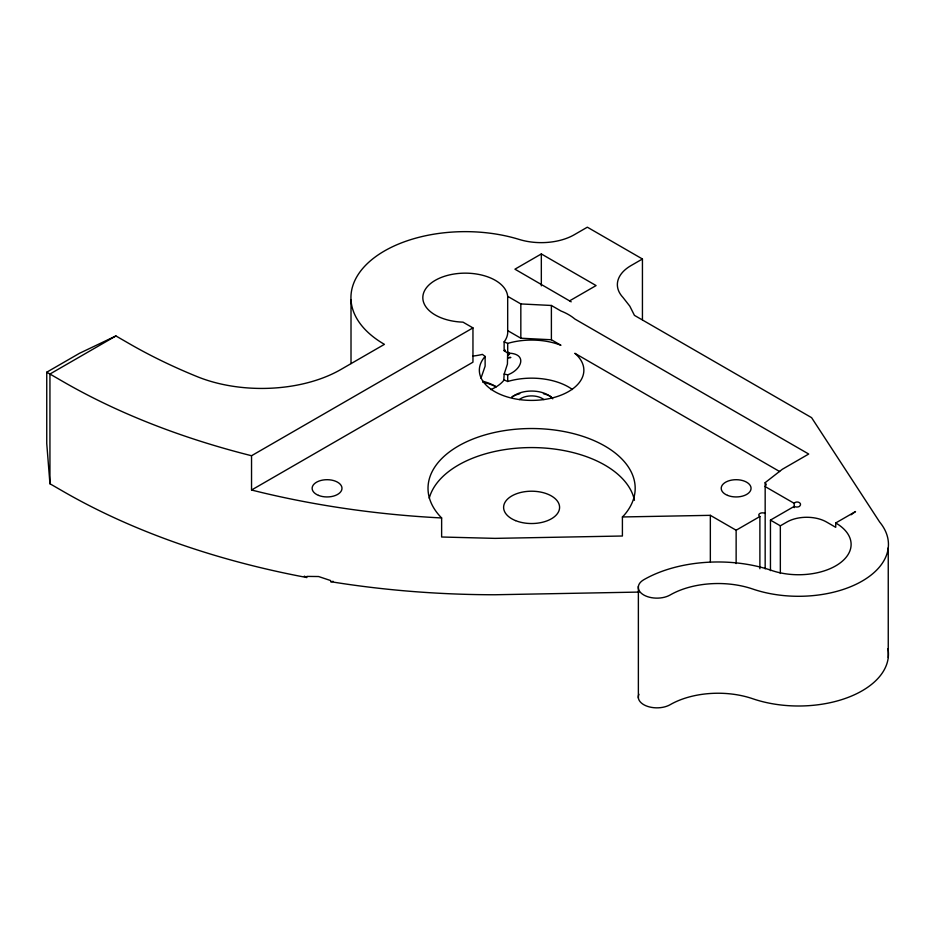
<?xml version="1.0" encoding="UTF-8"?>
<svg xmlns="http://www.w3.org/2000/svg" width="935" height="935" viewBox="0 0 935 935"><rect width="100%" height="100%" fill="white"/><g stroke="black" fill="none" stroke-linecap="round" stroke-linejoin="round"><path stroke-width="1.4" d="M490.828 389.615A42.461 24.509 0 0 0 503.766 380.405L504.164 374.07L507.425 364.077L507.682 351.572M480.964 378.231L485.125 366.158L485.125 356.445L482.402 354.377A42.461 24.509 0 0 1 472.654 356.083M622.406 516.962L624.148 515.173A103.575 59.793 0 0 0 528.859 428.546A103.575 59.793 0 0 0 441.636 517.955L441.624 537.006L495.047 538.373L622.406 536.012L622.406 516.962L710.343 515.337L736.137 530.227L759.886 516.517A3.728 2.151 0 0 1 759.886 513.467A3.728 2.151 0 0 1 765.169 513.467M504.164 374.07L507.705 374.83C522.221 369.582 527.808 353.208 507.705 353.114L504.14 350.683L504.806 350.041L505.18 351.291L504.806 350.041M765.169 568.842L765.169 482.635L782.326 469.276L808.717 454.036L574.838 319.01A52.255 30.165 0 0 0 560.93 310.981L551.393 305.476L520.83 303.933L507.682 296.337L507.576 295.53A42.461 24.509 0 0 0 464.052 273.16A42.461 24.509 0 0 0 422.842 296.944A42.461 24.509 0 0 0 461.586 322.084L462.989 322.143L472.958 327.893L472.958 362.184L251.538 490.022L251.538 455.731L472.958 327.893M794.201 507.67L794.201 503.346C796.421 500.19 803.153 503.007 799.483 506.396A3.728 2.151 0 0 1 794.201 506.396L770.452 520.105L770.452 570.619M851.084 514.788L855.525 511.538L835.726 522.969L835.726 527.328L826.528 522.01A27.992 16.164 0 0 0 786.943 522.01L780.339 525.821L770.452 520.105M304.331 576.135A31.264 18.045 0 0 0 306.914 577.549L298.697 575.972A611.338 352.951 0 0 1 63.136 491.366L49.941 483.757L46.75 443.552L46.75 372.2L79.51 353.29L115.917 335.945L129.112 343.566A518.025 299.083 0 0 0 197.227 376.653A111.978 64.644 0 0 0 340.866 369.5L384.425 344.349A114.35 66.023 0 0 1 373.462 258.317A114.35 66.023 0 0 1 519.241 239.453A46.657 26.94 0 0 0 574.242 234.755L587.344 227.193L642.438 258.995L642.438 319.63M115.917 335.945L49.941 374.035L49.941 483.757M569.695 300.801L596.086 285.572L541.33 253.946L514.94 269.186L571.203 301.83M642.438 258.995L631.031 265.587A46.657 26.94 0 0 0 622.979 297.447L629.816 306.166L634.433 315.364L811.592 417.653L879.683 522.069A89.853 51.881 0 0 1 859.171 582.727A89.853 51.881 0 0 1 752.698 589.015A67.776 39.13 0 0 0 670.15 594.987A18.665 10.776 0 0 1 643.759 594.987A18.665 10.776 0 0 1 643.759 579.747A105.094 60.681 0 0 1 771.761 570.49A52.535 30.329 0 0 0 840.062 563.022A52.535 30.329 0 0 0 835.726 522.969M507.693 353.231L509.224 353.044M333.211 581.371L330.604 581.675L336.951 582.68A611.338 352.951 0 0 0 495.047 594.753L639.061 592.077M507.74 357.825L510.849 357.474L507.74 357.532M306.914 576.404L318.59 576.533L330.604 580.542M507.682 330.616L520.83 338.213L551.393 339.756L560.93 345.272L559.118 344.583A52.255 30.165 0 0 0 507.705 343.402L504.14 341.836A42.461 24.509 0 0 0 507.682 330.616L507.682 296.337M251.538 490.022L261.297 492.418A611.338 352.951 0 0 0 441.624 517.955M504.14 379.926L507.705 381.492A52.255 30.165 0 0 1 572.454 389.521M779.638 471.532L574.838 353.29A52.255 30.165 0 0 1 567.697 392.046A52.255 30.165 0 0 1 500.33 394.406A52.255 30.165 0 0 1 485.125 356.445M794.201 503.346L765.169 486.586L766.256 484.494L765.169 482.635M46.75 372.2L63.136 381.655A611.338 352.951 0 0 0 251.538 455.731M888.25 547.793L888.25 657.504M780.339 525.821L780.339 573.447M759.886 516.517L759.886 568.725M736.137 530.227L736.137 563.583M710.343 515.337L710.343 561.748M638.371 586.432L638.371 698.013M551.393 305.476L551.393 339.756M541.33 253.946L541.33 285.853M520.83 303.933L520.83 338.213M507.705 343.402L507.705 353.114M507.705 374.83L507.705 381.492M504.14 341.836L504.14 350.683M351.011 300.042L351.011 363.563M429.235 498.226A103.575 59.793 0 0 1 533.394 447.584A103.575 59.793 0 0 1 634.444 500.283M511.796 396.896A27.992 16.164 0 0 1 519.767 393.682M543.422 393.682A27.992 16.164 0 0 1 551.393 396.896M519.369 399.572A14.925 8.625 0 0 1 543.819 399.572M482.682 382.088A47.124 27.209 0 0 1 496.204 386.845M638.932 694.284A18.665 10.776 0 0 0 647.628 706.404A18.665 10.776 0 0 0 670.15 704.698A67.776 39.13 0 0 1 752.698 698.726A89.853 51.881 0 0 0 847.063 697.802A89.853 51.881 0 0 0 887.946 648.691M483.231 381.351A42.461 24.509 0 0 1 495.305 386.237M512.485 396.791A23.328 13.464 0 0 1 552.737 398.824M509.505 354.236L507.717 355.066L509.505 354.236M727.57 495.386A14.925 8.625 0 0 0 751.004 489.075A14.925 8.625 0 0 0 729.826 480.508A14.925 8.625 0 0 0 727.57 495.386M318.496 495.386A14.925 8.625 0 0 0 341.929 489.075A14.925 8.625 0 0 0 320.74 480.508A14.925 8.625 0 0 0 318.496 495.386M515.536 520.608A27.992 16.164 0 0 0 559.481 508.78A27.992 16.164 0 0 0 519.767 492.722A27.992 16.164 0 0 0 515.536 520.608"/></g></svg>
